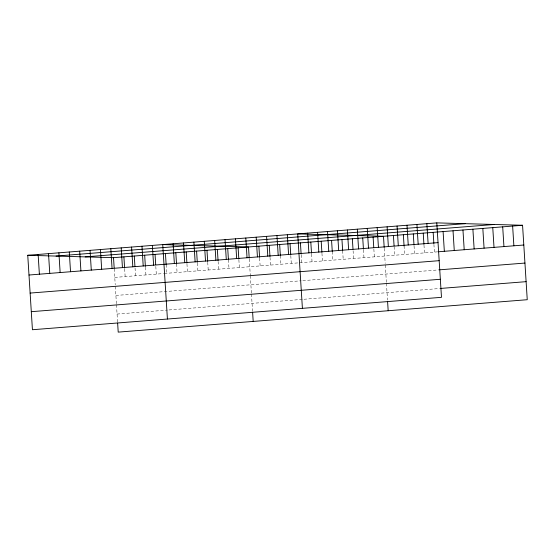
<?xml version="1.0" encoding="UTF-8"?>
<svg xmlns="http://www.w3.org/2000/svg" width="555" height="555" viewBox="0 0 555 555"><rect width="100%" height="100%" fill="white"/><g stroke="black" fill="none" stroke-linecap="round" stroke-linejoin="round"><path stroke-width="0.42" stroke-dasharray="2.77 2.08" d="M114.76 277.41L163.482 273.553M164.287 273.49L437.715 251.831M115.898 295.461L301.205 280.781M302.801 280.657L438.852 269.883M117.07 314.061L167.388 310.078M168.984 309.954L302.371 299.388M303.974 299.256L439.192 288.545M433.92 244.367L434.405 252.088M423.985 245.15L424.471 252.879M414.051 245.941L414.536 253.663M404.061 245.872L404.602 254.454M394.126 246.656L394.667 255.238M384.247 248.3L385.198 263.41M385.302 265.054L386.398 282.53M386.453 283.376L387.501 300.061M373.862 249.126L374.348 256.847M363.483 249.944L363.969 257.673M353.098 250.77L353.584 258.491M342.657 250.735L343.198 259.317M332.278 251.554L332.813 260.135M321.949 253.233L322.434 260.961M311.563 254.058L312.049 261.78M301.178 254.884L301.663 262.605M290.799 255.702L291.285 263.431M280.358 255.668L280.899 264.249M270.028 257.347L270.514 265.075M259.643 258.172L260.128 265.894M249.264 258.991L250.263 274.926M250.319 275.745L251.415 293.227M251.471 294.074L252.574 311.577M238.879 259.816L239.365 267.538M228.438 259.782L228.979 268.363M218.115 261.46L218.601 269.182M207.73 262.286L208.215 270.007M197.344 263.105L197.83 270.833M186.959 263.93L187.444 271.652M176.525 263.896L177.066 272.477M166.139 264.714L166.68 273.296M155.809 266.393L156.295 274.121M145.431 267.219L145.916 274.94M135.045 268.037L135.531 275.766M124.66 268.863L125.146 276.584M114.226 268.828L115.225 284.798M115.329 286.435L116.432 303.918M116.481 304.764L117.584 322.268"/><path stroke-width="0.83" d="M436.792 222.881L441.482 297.327L32.433 329.732L27.75 255.286L436.792 222.881L522.567 225.268L527.25 299.714L118.208 332.119L117.639 323.086M56.055 256.07L465.097 223.672M85.213 256.882L494.262 224.484M27.75 255.286L113.518 257.673L522.567 225.268M28.992 275.023L438.034 242.625M438.54 251.762L523.809 245.012M30.13 293.075L439.171 260.677M439.678 269.813L524.947 263.063M31.295 311.681L440.344 279.276M440.018 288.482L526.112 281.662M512.633 226.058L513.875 245.796M502.698 226.842L503.94 246.58M492.764 227.633L494.006 247.37M482.829 228.417L484.071 248.154M472.895 229.201L474.137 248.945M462.96 229.992L464.202 249.729M453.026 230.776L454.267 250.52M443.098 231.567L444.34 251.304M433.164 232.351L433.864 243.506M426.864 223.672L428.106 243.409M423.229 233.135L423.93 244.297M416.93 224.456L418.172 244.2M413.295 233.926L413.995 245.081M406.995 225.247L408.237 244.984M403.36 234.709L404.061 245.872M397.061 226.031L398.303 245.775M393.426 235.5L394.071 245.796M387.126 226.822L388.368 246.559M384.192 247.44L383.491 236.284L297.723 233.898L302.406 308.344M387.605 301.705L388.174 310.731M377.192 227.605L378.434 247.343M373.106 237.11L373.758 247.405M367.257 228.389L368.499 248.134M362.727 237.928L363.428 249.091M357.323 229.18L358.565 248.917M352.342 238.754L352.987 249.049M347.388 229.964L348.63 249.708M341.956 239.573L342.657 250.735M337.454 230.755L338.696 250.492M331.571 240.398L332.278 251.554M327.519 231.539L328.761 251.283M321.192 241.224L321.893 252.379M317.585 232.33L318.827 252.067M310.807 242.042L311.508 253.198M307.65 233.114L308.892 252.851M300.421 242.868L301.122 254.024M290.043 243.687L290.744 254.842M287.337 234.723L288.579 254.461M279.658 244.512L280.358 255.668M276.952 235.549L278.194 255.286M269.272 245.331L269.973 256.493M266.567 236.368L267.808 256.105M258.887 246.156L259.594 257.312M256.188 237.193L257.43 256.93M249.209 258.137L248.508 246.975L162.733 244.595L167.416 319.042M252.622 312.396L253.191 321.421M245.803 238.012L247.044 257.756M238.123 247.801L238.823 258.956M235.417 238.837L236.659 258.575M227.737 248.626L228.438 259.782M225.039 239.656L226.28 259.4M217.359 249.445L218.059 260.6M214.653 240.481L215.895 260.219M206.973 250.27L207.674 261.426M204.268 241.3L205.51 261.044M196.588 251.089L197.289 262.244M193.882 242.126L195.124 261.863M186.202 251.915L186.91 263.07M183.504 242.951L184.746 262.688M175.824 252.733L176.525 263.896M173.118 243.77L174.36 263.507M165.439 253.559L166.139 264.714M155.053 254.377L155.705 264.679M152.354 245.414L153.596 265.158M144.675 255.203L145.375 266.358M141.969 246.24L143.211 265.977M134.289 256.028L134.934 266.324M131.584 247.058L132.825 266.802M123.904 256.847L124.604 268.003M121.198 247.884L122.44 267.621M113.518 257.673L114.17 267.968M110.82 248.702L112.061 268.447M100.434 249.528L101.676 269.265M90.049 250.354L91.291 270.091M79.67 251.172L80.912 270.909M69.285 251.998L70.527 271.735M58.899 252.816L60.141 272.56M48.514 253.642L49.756 273.379M38.135 254.461L39.377 274.205"/></g></svg>
